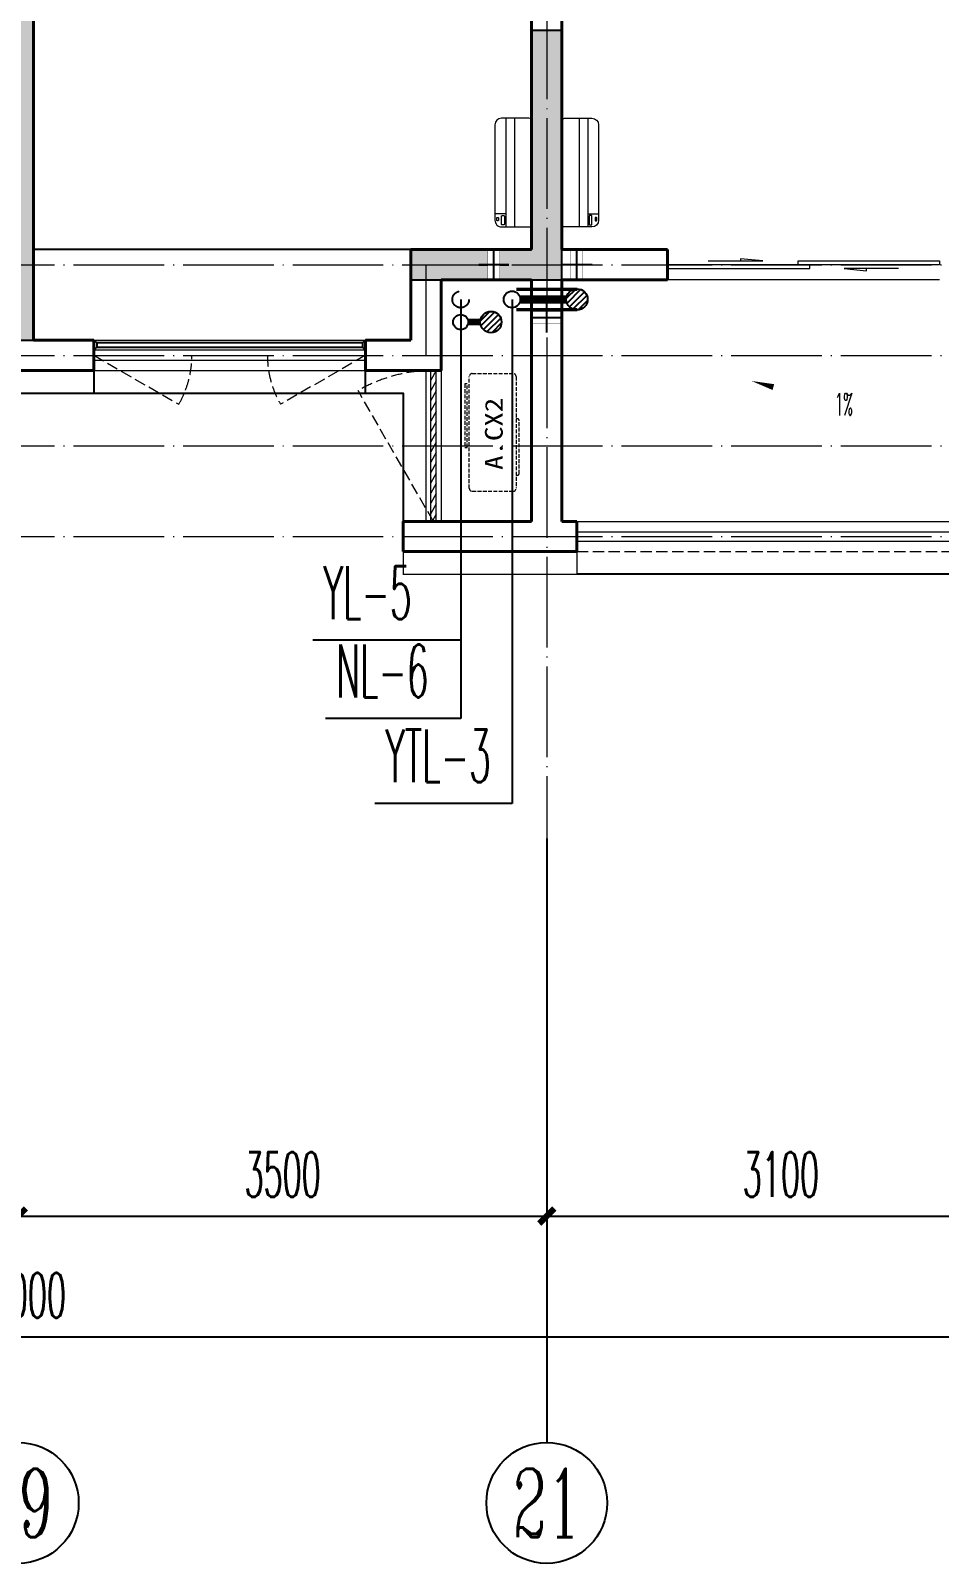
# Model space of a CAD drawing. Extents: x 27938 to 650306, y -92720 to 1524912.
# Drawn here: x 299599 to 305617, y 434732 to 444882 of the extents above; entities that cross this region are included whole.
import ezdxf
from ezdxf.enums import TextEntityAlignment as Align

# ---------------------------------------------------------------- set-up
doc = ezdxf.new("R2010")
doc.units = 0
doc.header["$LTSCALE"] = 1000
doc.header["$MEASUREMENT"] = 0
doc.linetypes.add('DASH', pattern=[0.35, 0.25, -0.1])
doc.linetypes.add('DOTE', pattern=[2.42, 2, -0.2, 0.02, -0.2])
for name, color, linetype in [('3-栏杆1', 135, 'Continuous'), ('3.5方案汇报，与郭总、侯月琴确定户型_t8$0$2020.03.04 -1安徽标准化洋房户型(UA）_t8_t8$0$看线', 154, 'Continuous'), ('AXIS', 3, 'Continuous'), ('AXIS_TEXT', 4, 'Continuous'), ('COLUMN', 9, 'Continuous'), ('DIM_凝结', 3, 'Continuous'), ('DIM_阳台', 132, 'Continuous'), ('DIM_雨水', 3, 'Continuous'), ('EQUIP_地漏', 7, 'Continuous'), ('PIPE-凝结', 150, 'N'), ('PIPE-阳台', 132, 'YT'), ('VALVE_不分区给水', 7, 'Continuous'), ('VPIPE-凝结', 150, 'Continuous'), ('VPIPE-阳台', 132, 'YT'), ('VPIPE-雨水', 4, 'DASH'), ('ZC', 6, 'Continuous'), ('保温', 6, 'Continuous'), ('机电标识类', 1, 'Continuous'), ('看线', 251, 'Continuous')]:
    doc.layers.add(name, color=color, linetype=linetype)
for name, color, linetype, lineweight in [('DOTE', 19, 'DOTE', 9), ('PUB_HATCH', 8, 'Continuous', 9), ('WALL', 9, 'Continuous', 40), ('WINDOW', 8, 'Continuous', 15), ('平面-排水沟', 86, 'Continuous', 15), ('平面-栏杆', 135, 'Continuous', 15), ('平面-看线', 45, 'Continuous', 15), ('平面-空调室内机', 176, 'Continuous', 9), ('平面-空调预留孔', 173, 'Continuous', 15), ('空调', 76, 'Continuous', 13)]:
    doc.layers.add(name, color=color, linetype=linetype, lineweight=lineweight)
doc.styles.add('_TCH_AXIS', font='COMPLEX', dxfattribs={"bigfont": 'GBCBIG'})
doc.styles.add('_TCH_DIM', font='SIMPLEX.shx', dxfattribs={"width": 0.6, "oblique": 10, "bigfont": 'hztxt.shx'})
doc.styles.add('_TCH_DIM_T3', font='SIMPLEX.shx', dxfattribs={"width": 0.494118, "bigfont": 'GBCBIG.shx'})
doc.styles.add('_TWT_SERIAL', font='simplex.shx', dxfattribs={"width": 0.6, "oblique": 10, "height": 3, "bigfont": 'aadri.shx'})
doc.styles.add('COMPLEX', font='COMPLEX')
doc.styles.get("Standard").update_dxf_attribs({"font": 'gbenor.shx', "bigfont": 'gbcbig.shx'})
doc.styles.add('黑体', font='simhei.ttf')
doc.linetypes.add('N', pattern='A,3,-0.2,["N",Standard,S=0.25,R=0,X=-0.1,Y=-0.115],-0.2', length=3.4)
doc.linetypes.add('YT', pattern='A,3,-0.2,["YT",Standard,S=0.25,R=0,X=-0.1,Y=-0.115],-0.35', length=3.55)
doc.dimstyles.new('_TCH_ARCH&&100', dxfattribs={"dimtxt": 297.5, "dimasz": 100, "dimexe": 250, "dimexo": 300, "dimgap": 126.25, "dimtad": 1, "dimdec": 0, "dimzin": 0, "dimdsep": 46, "dimtxsty": '_TCH_DIM_T3', "dimblk": 'ARCHTICK', "dimcen": 0.09, "dimclrt": 4, "dimazin": 2, "dimtfac": 1, "dimtdec": 0, "dimtix": 1, "dimtmove": 2, "dimatfit": 3, "dimfxl": 1, "dimtolj": 1, "dimtzin": 0, "dimarcsym": 0})

# ---------------------------------------------------------------- blocks, each defined once
blk = doc.blocks.new('FGDGDRGSDGDG')
at = {"layer": 'DOTE', "linetype": 'DOTE', "ltscale": 0.3}
for p, q in [((521082, 522348), (521082, 513948)), ((488182, 517748), (546982, 517748)), ((520282, 517748), (520282, 517148)), ((488182, 517148), (546982, 517148)), ((488182, 516548), (546982, 516548)), ((488182, 515948), (546982, 515948))]:
    blk.add_line(p, q, dxfattribs=at)
blk = doc.blocks.new('gdfgdgdgr')
at = {"layer": 'PUB_HATCH'}
blk.add_hatch(color=256, dxfattribs=at).paths.add_polyline_path([(507278, 521914), (507278, 521714), (508278, 521714), (508278, 523364), (508078, 523364), (508078, 521914)])
at = {"layer": 'COLUMN', "color": 8}
for p, q in [((508278, 523364), (508078, 523364)), ((508078, 523364), (508078, 521914)), ((508278, 521714), (508278, 523364)), ((507278, 521914), (507278, 521714)), ((508078, 521914), (507278, 521914)), ((507278, 521714), (508278, 521714))]:
    blk.add_line(p, q, dxfattribs=at)
blk = doc.blocks.new('ferre')
at = {"layer": '平面-空调预留孔', "color": 0, "linetype": 'DASH', "ltscale": 0.1}
for p, q in [((93393, 115403), (93393, 115393)), ((93403, 115383), (93756, 115383)), ((93766, 115393), (93766, 115403))]:
    blk.add_line(p, q, dxfattribs=at)
blk.add_lwpolyline([(94046, 115403), (93306, 115403, -0.414214), (93286, 115423), (93286, 115693, -0.414214), (93306, 115713), (94046, 115713, -0.414214), (94066, 115693), (94066, 115423, -0.414214)], format="xyb", close=True, dxfattribs=at)
blk.add_lwpolyline([(93997, 115743), (93577, 115743), (93577, 115727), (93997, 115727)], close=True, dxfattribs=at)
for centre, start, end in [((93403, 115393), 180, 270), ((93756, 115393), 270, 0)]:
    blk.add_arc(centre, 10, start, end, dxfattribs=at)
at = {"layer": '平面-空调预留孔', "color": 0, "linetype": 'DASH', "ltscale": 0.1, "style": '黑体', "width": 1.2}
blk.add_text('A.CX2', height=117, dxfattribs=at).set_placement((93428, 115492))
blk = doc.blocks.new('fergve')
at = {"layer": '平面-空调预留孔', "color": 8, "linetype": 'DASH', "ltscale": 0.1}
blk.add_blockref('ferre', (25670, -60416), dxfattribs=at)
blk = doc.blocks.new('dongkong')
at = {"color": 0}
blk.add_wipeout([(-603756, 210771), (-603756, 210571), (-603836, 210571), (-603836, 210771)], dxfattribs=at)
at = {"layer": '机电标识类', "color": 0, "linetype": 'DASH', "ltscale": 400}
for p, q in [((-603796, 210771), (-603796, 210571)), ((-603896, 210671), (-603696, 210671))]:
    blk.add_line(p, q, dxfattribs=at)
at = {"layer": '空调', "color": 0, "linetype": 'DASH', "const_width": 2}
blk.add_lwpolyline([(-603756, 210771), (-603756, 210571), (-603836, 210571), (-603836, 210771)], close=True, dxfattribs=at)
blk = doc.blocks.new('A$C001338C2')
at = {"color": 0}
for p, q in [((845, 304), (55, 304)), ((109, 215), (109, 304)), ((0, 249), (0, 22)), ((900, 22), (900, 249)), ((22, 0), (878, 0))]:
    blk.add_line(p, q, dxfattribs=at)
at = {"color": 0, "lineweight": 5}
for p, q in [((900, 215), (0, 215)), ((900, 143), (0, 143))]:
    blk.add_line(p, q, dxfattribs=at)
at = {"color": 0}
for points in [[(73, 275), (57, 275, -0.414214), (51, 281), (51, 283, -0.414214), (57, 289), (73, 289, -0.414214), (79, 283), (79, 281, -0.414214)], [(89, 226), (22, 226, -0.414214), (17, 232), (17, 243, -0.414214), (22, 249), (89, 249, -0.414214), (95, 243), (95, 232, -0.414214)]]:
    blk.add_lwpolyline(points, format="xyb", close=True, dxfattribs=at)
for centre, radius, start, end in [((55, 249), 55, 90, 180), ((845, 249), 55, 360, 90), ((22, 22), 22, 180, 270), ((878, 22), 22, 270, 360)]:
    blk.add_arc(centre, radius, start, end, dxfattribs=at)
blk = doc.blocks.new('A$C6C4C4DE5')
at = {"layer": '保温', "linetype": 'ByBlock', "ltscale": 10}
h = blk.add_hatch(dxfattribs=at)
h.set_pattern_fill('AR-HBONE', color=251, scale=55)
h.set_pattern_definition([(45, (-445516.58, -596648.81), (0, 47.4157523), [100.584, -33.528]), (135, (-445492.87, -596625.102), (3e-15, 47.4157523), [100.584, -33.528])])
edge = h.paths.add_edge_path()
edge.add_line((200, 5200), (200, 7800))
edge.add_line((200, 7800), (0, 7800))
edge.add_line((0, 7800), (0, 5200))
edge.add_line((0, 5200), (200, 5200))
h = blk.add_hatch(dxfattribs=at)
h.set_pattern_fill('AR-HBONE', color=251, scale=55)
h.set_pattern_definition([(45, (-445516.58, -596648.81), (0, 47.4157523), [100.584, -33.528]), (135, (-445492.87, -596625.102), (3e-15, 47.4157523), [100.584, -33.528])])
edge = h.paths.add_edge_path()
edge.add_line((900, 5000), (900, 5200))
edge.add_line((900, 5200), (-700, 5200))
edge.add_line((-700, 5200), (-700, 5000))
edge.add_line((-700, 5000), (900, 5000))
at = {"layer": '保温', "linetype": 'Continuous', "ltscale": 10}
h = blk.add_hatch(dxfattribs=at)
h.set_pattern_fill('HEX', color=251, scale=10, angle=90, style=0)
h.set_pattern_definition([(90, (-503782.47, -516048.461), (-16.49778, 1e-15), [9.525, -19.05]), (210, (-503782.47, -516048.461), (8.24889, -14.2874966), [9.525, -19.05]), (150, (-503782.47, -516038.936), (-8.24889, -14.2874966), [9.525, -19.05])])
edge = h.paths.add_edge_path()
edge.add_line((200, 5000), (0, 5000))
edge.add_line((0, 5000), (0, 0))
edge.add_line((0, 0), (200, 0))
edge.add_line((200, 0), (200, 5000))
at = {"layer": '保温', "color": 251, "linetype": 'ByBlock', "ltscale": 10}
for p, q in [((0, 7800), (200, 7800)), ((0, 5000), (200, 5000)), ((0, 0), (200, 0))]:
    blk.add_line(p, q, dxfattribs=at)
blk = doc.blocks.new('$VALVE$00000533')
at = {"ltscale": 0.5, "const_width": 25}
for points in [[(-225, 75), (225, 75)], [(-225, -75), (225, -75)]]:
    blk.add_lwpolyline(points, dxfattribs=at)
blk = doc.blocks.new('A$C63B27F85')
at = {"layer": 'VALVE_不分区给水', "xscale": -0.8999999999999999, "yscale": -0.8999999999999999, "zscale": 0.8999999999999999}
blk.add_blockref('$VALVE$00000533', (30900, -10480), dxfattribs=at)
blk = doc.blocks.new('_ArchTick')
at = {"color": 0, "linetype": 'ByBlock', "const_width": 0.4}
blk.add_lwpolyline([(-0.5, -0.5), (0.5, 0.5)], dxfattribs=at)
blk = doc.blocks.new('*D822')
at = {"layer": 'AXIS', "color": 0, "lineweight": -2}
for p, q in [((303017, 439232), (303017, 436782)), ((306117, 439232), (306117, 436782)), ((303017, 437032), (306117, 437032))]:
    blk.add_line(p, q, dxfattribs=at)
at = {"layer": 'Defpoints', "color": 0}
for p in [(303017, 439532), (306117, 439532), (306117, 437032)]:
    blk.add_point(p, dxfattribs=at)
at = {"layer": 'AXIS', "color": 0, "lineweight": -2, "xscale": 100, "yscale": 100, "zscale": 100, "rotation": 180}
blk.add_blockref('_ArchTick', (303017, 437032), dxfattribs=at)
at = {"layer": 'AXIS', "color": 0, "lineweight": -2, "xscale": 100, "yscale": 100, "zscale": 100}
blk.add_blockref('_ArchTick', (306117, 437032), dxfattribs=at)
at = {"layer": 'AXIS', "color": 4, "insert": (304567, 437307), "char_height": 297.5, "attachment_point": 5, "style": '_TCH_DIM_T3'}
blk.add_mtext('\\A1;3100', dxfattribs=at)
blk = doc.blocks.new('*D823')
at = {"layer": 'AXIS', "color": 0, "lineweight": -2}
for p, q in [((299517, 439232), (299517, 436782)), ((303017, 439232), (303017, 436782)), ((299517, 437032), (303017, 437032))]:
    blk.add_line(p, q, dxfattribs=at)
at = {"layer": 'Defpoints', "color": 0}
for p in [(299517, 439532), (303017, 439532), (303017, 437032)]:
    blk.add_point(p, dxfattribs=at)
at = {"layer": 'AXIS', "color": 0, "lineweight": -2, "xscale": 100, "yscale": 100, "zscale": 100, "rotation": 180}
blk.add_blockref('_ArchTick', (299517, 437032), dxfattribs=at)
at = {"layer": 'AXIS', "color": 0, "lineweight": -2, "xscale": 100, "yscale": 100, "zscale": 100}
blk.add_blockref('_ArchTick', (303017, 437032), dxfattribs=at)
at = {"layer": 'AXIS', "color": 4, "insert": (301267, 437307), "char_height": 297.5, "attachment_point": 5, "style": '_TCH_DIM_T3'}
blk.add_mtext('\\A1;3500', dxfattribs=at)
blk = doc.blocks.new('*D871')
at = {"layer": 'AXIS', "color": 0, "lineweight": -2}
for p, q in [((272017, 439232), (272017, 435982)), ((327017, 439232), (327017, 435982)), ((272017, 436232), (327017, 436232))]:
    blk.add_line(p, q, dxfattribs=at)
at = {"layer": 'Defpoints', "color": 0}
for p in [(272017, 439532), (327017, 439532), (327017, 436232)]:
    blk.add_point(p, dxfattribs=at)
at = {"layer": 'AXIS', "color": 0, "lineweight": -2, "xscale": 100, "yscale": 100, "zscale": 100, "rotation": 180}
blk.add_blockref('_ArchTick', (272017, 436232), dxfattribs=at)
at = {"layer": 'AXIS', "color": 0, "lineweight": -2, "xscale": 100, "yscale": 100, "zscale": 100}
blk.add_blockref('_ArchTick', (327017, 436232), dxfattribs=at)
at = {"layer": 'AXIS', "color": 4, "insert": (299517, 436507), "char_height": 297.5, "attachment_point": 5, "style": '_TCH_DIM_T3'}
blk.add_mtext('\\A1;55000', dxfattribs=at)
blk = doc.blocks.new('_AXISO')
blk.add_circle((0, 0), 0.5)
at = {"layer": 'AXIS_TEXT', "style": 'COMPLEX', "width": 1.041667}
blk.add_attdef('A', text='', height=0.56, dxfattribs=at).set_placement((-0.25, -0.28), (0.25, -0.28), align=Align.FIT)
blk = doc.blocks.new('$WINLIB2D$00000001')
at = {"color": 0}
for points in [[(-0.5, 0.5), (-0.5, -0.5)], [(-0.5, 0.5), (0.5, 0.5)], [(0.5, -0.5), (0.5, 0.5)], [(0.5, 0.1667), (-0.5, 0.1667)], [(0.5, -0.1667), (-0.5, -0.1667)], [(-0.5, -0.5), (0.5, -0.5)]]:
    blk.add_lwpolyline(points, dxfattribs=at)
blk = doc.blocks.new('$DorLib2D$00000131')
at = {"color": 0, "linetype": 'Continuous'}
for p, q in [((0.15, 0.125), (0.2319, 0.1973)), ((0.2319, 0.1973), (0.2319, 0.125)), ((-0.5, 0.125), (-0.5, 0)), ((0.0192, 0.125), (-0.5, 0.125)), ((0.0192, 0), (0.0192, 0.125)), ((0.35, 0.125), (0.15, 0.125)), ((-0.5, 0), (0.0192, 0)), ((-0.024, 0), (0.5, 0)), ((-0.024, -0.125), (-0.024, 0)), ((0.5, 0), (0.5, -0.125)), ((-0.35, -0.125), (-0.15, -0.125)), ((-0.2319, -0.1973), (-0.2319, -0.125)), ((-0.15, -0.125), (-0.2319, -0.1973)), ((0.5, -0.125), (-0.024, -0.125))]:
    blk.add_line(p, q, dxfattribs=at)
blk = doc.blocks.new('$WINLIB2D$00000039')
at = {"color": 0}
for points in [[(-0.5, 0.5), (-0.5, -0.5)], [(0.5, 0.5), (-0.5, 0.5)], [(0.5, -0.5), (0.5, 0.5)], [(-0.5, 0.167), (0.5, 0.167)], [(-0.384, -0.167), (-0.448, 0.167)], [(-0.316, -0.167), (-0.38, 0.167)], [(-0.248, -0.167), (-0.312, 0.167)], [(-0.18, -0.167), (-0.244, 0.167)], [(-0.112, -0.167), (-0.176, 0.167)], [(-0.044, -0.167), (-0.108, 0.167)], [(0.024, -0.167), (-0.04, 0.167)], [(0.092, -0.167), (0.028, 0.167)], [(0.16, -0.167), (0.096, 0.167)], [(0.228, -0.167), (0.164, 0.167)], [(0.296, -0.167), (0.232, 0.167)], [(0.364, -0.167), (0.3, 0.167)], [(0.432, -0.167), (0.368, 0.167)], [(0.5, -0.167), (0.436, 0.167)], [(-0.452, -0.167), (-0.5, 0.084)], [(-0.5, -0.167), (0.5, -0.167)], [(0.5, -0.5), (-0.5, -0.5)]]:
    blk.add_lwpolyline(points, dxfattribs=at)
blk = doc.blocks.new('$TwtSys$00000141')
for p, q in [((-141, 12), (-15, 138)), ((-141, 12), (-15, 138)), ((-131, -53), (53, 131)), ((-131, -53), (53, 131)), ((-100, -100), (100, 100)), ((-100, -100), (100, 100)), ((-49, -131), (131, 49)), ((-49, -131), (131, 49)), ((17, -138), (138, -17)), ((17, -138), (138, -17))]:
    blk.add_line(p, q)
blk.add_circle((0, 0), 141)
blk.add_circle((0, 0), 141)

msp = doc.modelspace()

# ---------------------------------------------------------------- linework, layer by layer
at = {"color": 8, "const_width": 8}
msp.add_lwpolyline([(302066.6, 441432.1), (302066.6, 441282.1), (303216.6, 441282.1), (303216.6, 441432.1)], dxfattribs=at)
at = {"layer": '3-栏杆1', "color": 8}
for p, q in [((300036.8, 442814.3), (300016.6, 442832.1)), ((300016.6, 442832.1), (300036.8, 442814.3)), ((300016.6, 442765.2), (300036.8, 442785)), ((301796.3, 442814.2), (300036.8, 442814.3)), ((300036.8, 442814.3), (300036.8, 442785)), ((300036.8, 442785), (301796.3, 442785)), ((301796.3, 442814.3), (301816.6, 442832.1)), ((301816.6, 442832.1), (301796.3, 442814.3)), ((301796.3, 442814.3), (301796.3, 442785)), ((301796.3, 442785), (301816.6, 442765.2)), ((301816.6, 442765.2), (301796.3, 442785))]:
    msp.add_line(p, q, dxfattribs=at)
at = {"layer": '3.5方案汇报，与郭总、侯月琴确定户型_t8$0$2020.03.04 -1安徽标准化洋房户型(UA）_t8_t8$0$看线', "color": 8, "ltscale": 10}
msp.add_line((302116.6, 443432.1), (299616.6, 443432.1), dxfattribs=at)
at = {"layer": 'AXIS'}
msp.add_line((303016.6, 439532.1), (303016.6, 435532.1), dxfattribs=at)
at = {"layer": 'DIM_凝结'}
for p, q in [((302446.6, 442952.1), (302446.6, 440326.8)), ((302446.6, 440326.8), (301551.9, 440326.8))]:
    msp.add_line(p, q, dxfattribs=at)
at = {"layer": 'DIM_阳台'}
for p, q in [((302786.6, 443102.1), (302786.6, 439764.3)), ((302786.6, 439764.3), (301877.4, 439764.3))]:
    msp.add_line(p, q, dxfattribs=at)
at = {"layer": 'DIM_雨水'}
for p, q in [((302446.6, 443102.1), (302446.6, 440844.9)), ((302446.6, 440844.9), (301468.3, 440844.9))]:
    msp.add_line(p, q, dxfattribs=at)
at = {"layer": 'PIPE-凝结', "const_width": 45}
msp.add_lwpolyline([(302496.6, 442952.1), (302576.1, 442952.1)], dxfattribs=at)
at = {"layer": 'VPIPE-凝结'}
msp.add_circle((302446.6, 442952.1), 50, dxfattribs=at)
at = {"layer": 'VPIPE-阳台'}
msp.add_circle((302786.6, 443102.1), 55, dxfattribs=at)
at = {"layer": 'VPIPE-雨水'}
msp.add_circle((302446.6, 443102.1), 55, dxfattribs=at)
at = {"layer": 'WALL', "color": 8}
for p, q in [((299616.6, 447832.1), (299616.6, 442832.1)), ((302916.6, 446632.1), (302916.6, 443432.1)), ((302116.6, 443432.1), (302116.6, 442832.1)), ((303816.6, 443232.1), (303816.6, 443432.1)), ((302316.6, 443232.1), (302316.6, 442732.1)), ((300016.6, 442832.1), (299616.6, 442832.1)), ((300016.6, 442632.1), (300016.6, 442832.1)), ((302116.6, 442832.1), (301816.6, 442832.1)), ((301816.6, 442832.1), (301816.6, 442632.1)), ((302316.6, 442632.1), (302316.6, 442732.1)), ((299516.6, 442632.1), (300016.6, 442632.1)), ((301816.6, 442632.1), (302216.6, 442632.1)), ((302216.6, 442632.1), (302316.6, 442632.1)), ((302216.6, 441632.1), (302066.6, 441632.1)), ((302066.6, 441432.1), (302066.6, 441632.1)), ((302216.6, 441632.1), (302316.6, 441632.1)), ((302916.6, 441632.1), (302316.6, 441632.1)), ((303216.6, 441632.1), (303116.6, 441632.1)), ((303216.6, 441432.1), (303216.6, 441632.1)), ((302216.6, 441432.1), (302066.6, 441432.1)), ((303016.6, 441432.1), (302216.6, 441432.1)), ((303216.6, 441432.1), (303016.6, 441432.1))]:
    msp.add_line(p, q, dxfattribs=at)
at = {"layer": 'WINDOW'}
msp.add_line((305616.6, 443232.1), (303816.6, 443232.1), dxfattribs=at)
at = {"layer": 'WINDOW', "color": 8, "linetype": 'DASH', "ltscale": 0.3}
for points in [[(300016.6, 442732.1), (300579.7, 442407.5, 0.1314846), (300666.6, 442732.1)], [(301816.6, 442732.1), (301253.4, 442407.5, -0.1314846), (301166.6, 442732.1)], [(302266.6, 441632.1), (301766.6, 442498.1, -0.1316525), (302266.6, 442632.1)]]:
    msp.add_lwpolyline(points, format="xyb", dxfattribs=at)
at = {"layer": '平面-排水沟', "color": 8}
msp.add_lwpolyline([(304862.8, 442425, 0, 0, 0), (304372.7, 442562.1, 0, 40, 0), (304517.2, 442521.7, 0, 0, 0)], format="xyseb", dxfattribs=at)
at = {"layer": '平面-栏杆', "color": 8}
for p, q in [((303216.6, 441562.1), (309116.6, 441562.1)), ((303216.6, 441502.1), (309116.6, 441502.1))]:
    msp.add_line(p, q, dxfattribs=at)
at = {"layer": '平面-看线', "color": 8}
msp.add_line((303216.6, 441632.1), (309116.6, 441632.1), dxfattribs=at)
at = {"layer": '平面-看线', "color": 8, "linetype": 'DASH', "ltscale": 0.3}
msp.add_line((303216.6, 441432.1), (309116.6, 441432.1), dxfattribs=at)
at = {"layer": '看线', "color": 8, "ltscale": 0.5}
for points in [[(300016.6, 442632.1), (300016.6, 442482.1), (301816.6, 442482.1), (301816.6, 442632.1)], [(299516.6, 442482.1), (302066.6, 442482.1), (302066.6, 441632.1)], [(309116.6, 441282.1), (303216.6, 441282.1)]]:
    msp.add_lwpolyline(points, dxfattribs=at)

# ---------------------------------------------------------------- block references
msp.add_blockref('FGDGDRGSDGDG', (-218065.9, -74416.4))
at = {"color": 8}
for name, p in [('gdfgdgdgr', (-205160.8, -78481.8)), ('A$C6C4C4DE5', (299416.6, 442832.1))]:
    msp.add_blockref(name, p, dxfattribs=at)
at = {"layer": 'AXIS'}
ref = msp.add_blockref('_AXISO', (299516.6, 435132.1), dxfattribs=dict(at, xscale=800, yscale=800, zscale=800))
ref.add_attrib('A', '19', dxfattribs={"layer": 'AXIS_TEXT', "height": 452.55, "style": '_TCH_AXIS', "width": 0.724138}).set_placement((299290.3, 434905.8), (299742.9, 434905.8), align=Align.FIT)
ref = msp.add_blockref('_AXISO', (303016.6, 435132.1), dxfattribs=dict(at, xscale=800, yscale=800, zscale=800))
ref.add_attrib('A', '21', dxfattribs={"layer": 'AXIS_TEXT', "height": 452.55, "style": '_TCH_AXIS', "width": 0.724138}).set_placement((302790.3, 434905.8), (303242.9, 434905.8), align=Align.FIT)
at = {"layer": 'EQUIP_地漏', "xscale": 0.5, "yscale": 0.5, "zscale": 0.5, "rotation": 180.0000000000058}
msp.add_blockref('$TwtSys$00000141', (302646.6, 442952.1), dxfattribs=at)
at = {"layer": 'WINDOW'}
for name, p, xscale, yscale, zscale, rotation in [('$DorLib2D$00000131', (304716.6, 443332.1), 1800, -200, 1800, 180), ('$WINLIB2D$00000001', (300916.6, 442732.1), -1800, 200, -1800, 180), ('$WINLIB2D$00000039', (302266.6, 442132.1), -1000, -100, -1000, 270)]:
    msp.add_blockref(name, p, dxfattribs=dict(at, xscale=xscale, yscale=yscale, zscale=zscale, rotation=rotation))
at = {"layer": '平面-空调预留孔', "color": 8, "yscale": 0.800000000046565, "zscale": 0.800000000046565}
for p, xscale, rotation in [((302916.5, 443582.1), 0.800000000046565, 90.00000023343017), ((303116.7, 443582.1), -0.800000000046565, 269.9999997665698)]:
    msp.add_blockref('A$C001338C2', p, dxfattribs=dict(at, xscale=xscale, rotation=rotation))
at = {"layer": '平面-空调预留孔', "color": 8, "rotation": 90}
msp.add_blockref('fergve', (357800.7, 322875.3), dxfattribs=at)

# ---------------------------------------------------------------- texts
at = {"layer": 'DIM_凝结', "color": 7, "style": '_TWT_SERIAL', "width": 0.48}
msp.add_text('NL-6', height=350, dxfattribs=at).set_placement((301621.9, 440466.8))
at = {"layer": 'DIM_阳台', "color": 7, "style": '_TWT_SERIAL', "width": 0.48}
msp.add_text('YTL-3', height=350, dxfattribs=at).set_placement((301947.4, 439904.3))
at = {"layer": 'DIM_雨水', "color": 7, "style": '_TWT_SERIAL', "width": 0.48}
msp.add_text('YL-5', height=350, dxfattribs=at).set_placement((301538.3, 440984.9))
at = {"layer": '平面-排水沟', "color": 8, "style": '_TCH_DIM', "width": 0.423529}
msp.add_text('1%', height=148.75, dxfattribs=at).set_placement((304925.5, 442333.1))

# ---------------------------------------------------------------- dimensions: what is measured, and where the dimension line sits
at = {"layer": 'AXIS'}
for p1, p2, distance, picture, middle in [((272016.6, 439532.1), (327016.6, 439532.1), -3300, '*D871', (299516.6, 436507.1)), ((299516.6, 439532.1), (303016.6, 439532.1), -2500, '*D823', (301266.6, 437307.1)), ((303016.6, 439532.1), (306116.6, 439532.1), -2500, '*D822', (304566.6, 437307.1))]:
    dim = msp.add_aligned_dim(p1=p1, p2=p2, distance=distance, dimstyle='_TCH_ARCH&&100', dxfattribs=at)
    dim.commit()
    dim.dimension.update_dxf_attribs({"geometry": picture, "text_midpoint": middle})

# ---------------------------------------------------------------- next in the draw order: block references
at = {"layer": '平面-空调室内机', "color": 8, "ltscale": 0.3, "xscale": -1, "rotation": 180}
msp.add_blockref('dongkong', (906462.5, 654002.9), dxfattribs=at)
at = {"layer": '平面-空调室内机', "color": 8, "ltscale": 0.3}
for p, rotation in [((-300579.5, 654002.9), 180), ((513687.3, 1046778.1), 89.99999999999999)]:
    msp.add_blockref('dongkong', p, dxfattribs=dict(at, rotation=rotation))

# ---------------------------------------------------------------- next in the draw order: linework, layer by layer
at = {"layer": 'PIPE-阳台', "const_width": 55}
msp.add_lwpolyline([(302841.6, 443102.1), (303146.1, 443102.1)], dxfattribs=at)
at = {"layer": 'WALL', "color": 8}
msp.add_line((302916.6, 443232.1), (302916.6, 441632.1), dxfattribs=at)

# ---------------------------------------------------------------- next in the draw order: block references
at = {"layer": 'EQUIP_地漏', "xscale": 0.5, "yscale": 0.5, "zscale": 0.5, "rotation": 180.000000000006}
msp.add_blockref('$TwtSys$00000141', (303216.6, 443102.1), dxfattribs=at)
at = {"layer": '平面-空调室内机', "color": 8, "ltscale": 0.3, "rotation": 180}
for p in [(-301129.6, 654002.9), (-300579.5, 654002.9)]:
    msp.add_blockref('dongkong', p, dxfattribs=at)

# ---------------------------------------------------------------- next in the draw order: linework, layer by layer
at = {"layer": 'WALL', "color": 8}
for p, q in [((303116.6, 446632.1), (303116.6, 443432.1)), ((302916.6, 443432.1), (302116.6, 443432.1)), ((303816.6, 443432.1), (303116.6, 443432.1)), ((302916.6, 443232.1), (302316.6, 443232.1)), ((303116.6, 443232.1), (303116.6, 441632.1)), ((303116.6, 443232.1), (303816.6, 443232.1))]:
    msp.add_line(p, q, dxfattribs=at)

# ---------------------------------------------------------------- next in the draw order: block references
at = {"layer": 'ZC'}
msp.add_blockref('A$C63B27F85', (272116.6, 453582.1), dxfattribs=at)

doc.saveas('drawing.dxf')
